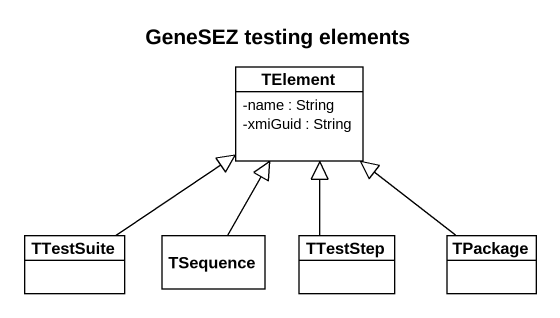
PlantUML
@startuml
title GeneSEZ testing elements
hide circle
hide empty members
skinparam classAttributeIconSize 0
class TElement {
  -name : String
  -xmiGuid : String
}
class TTestSuite
class TSequence
class TTestStep
class TPackage
TTestSuite -up-|> TElement
TSequence -up-|> TElement
TTestStep -up-|> TElement
TPackage -up-|> TElement
@enduml
